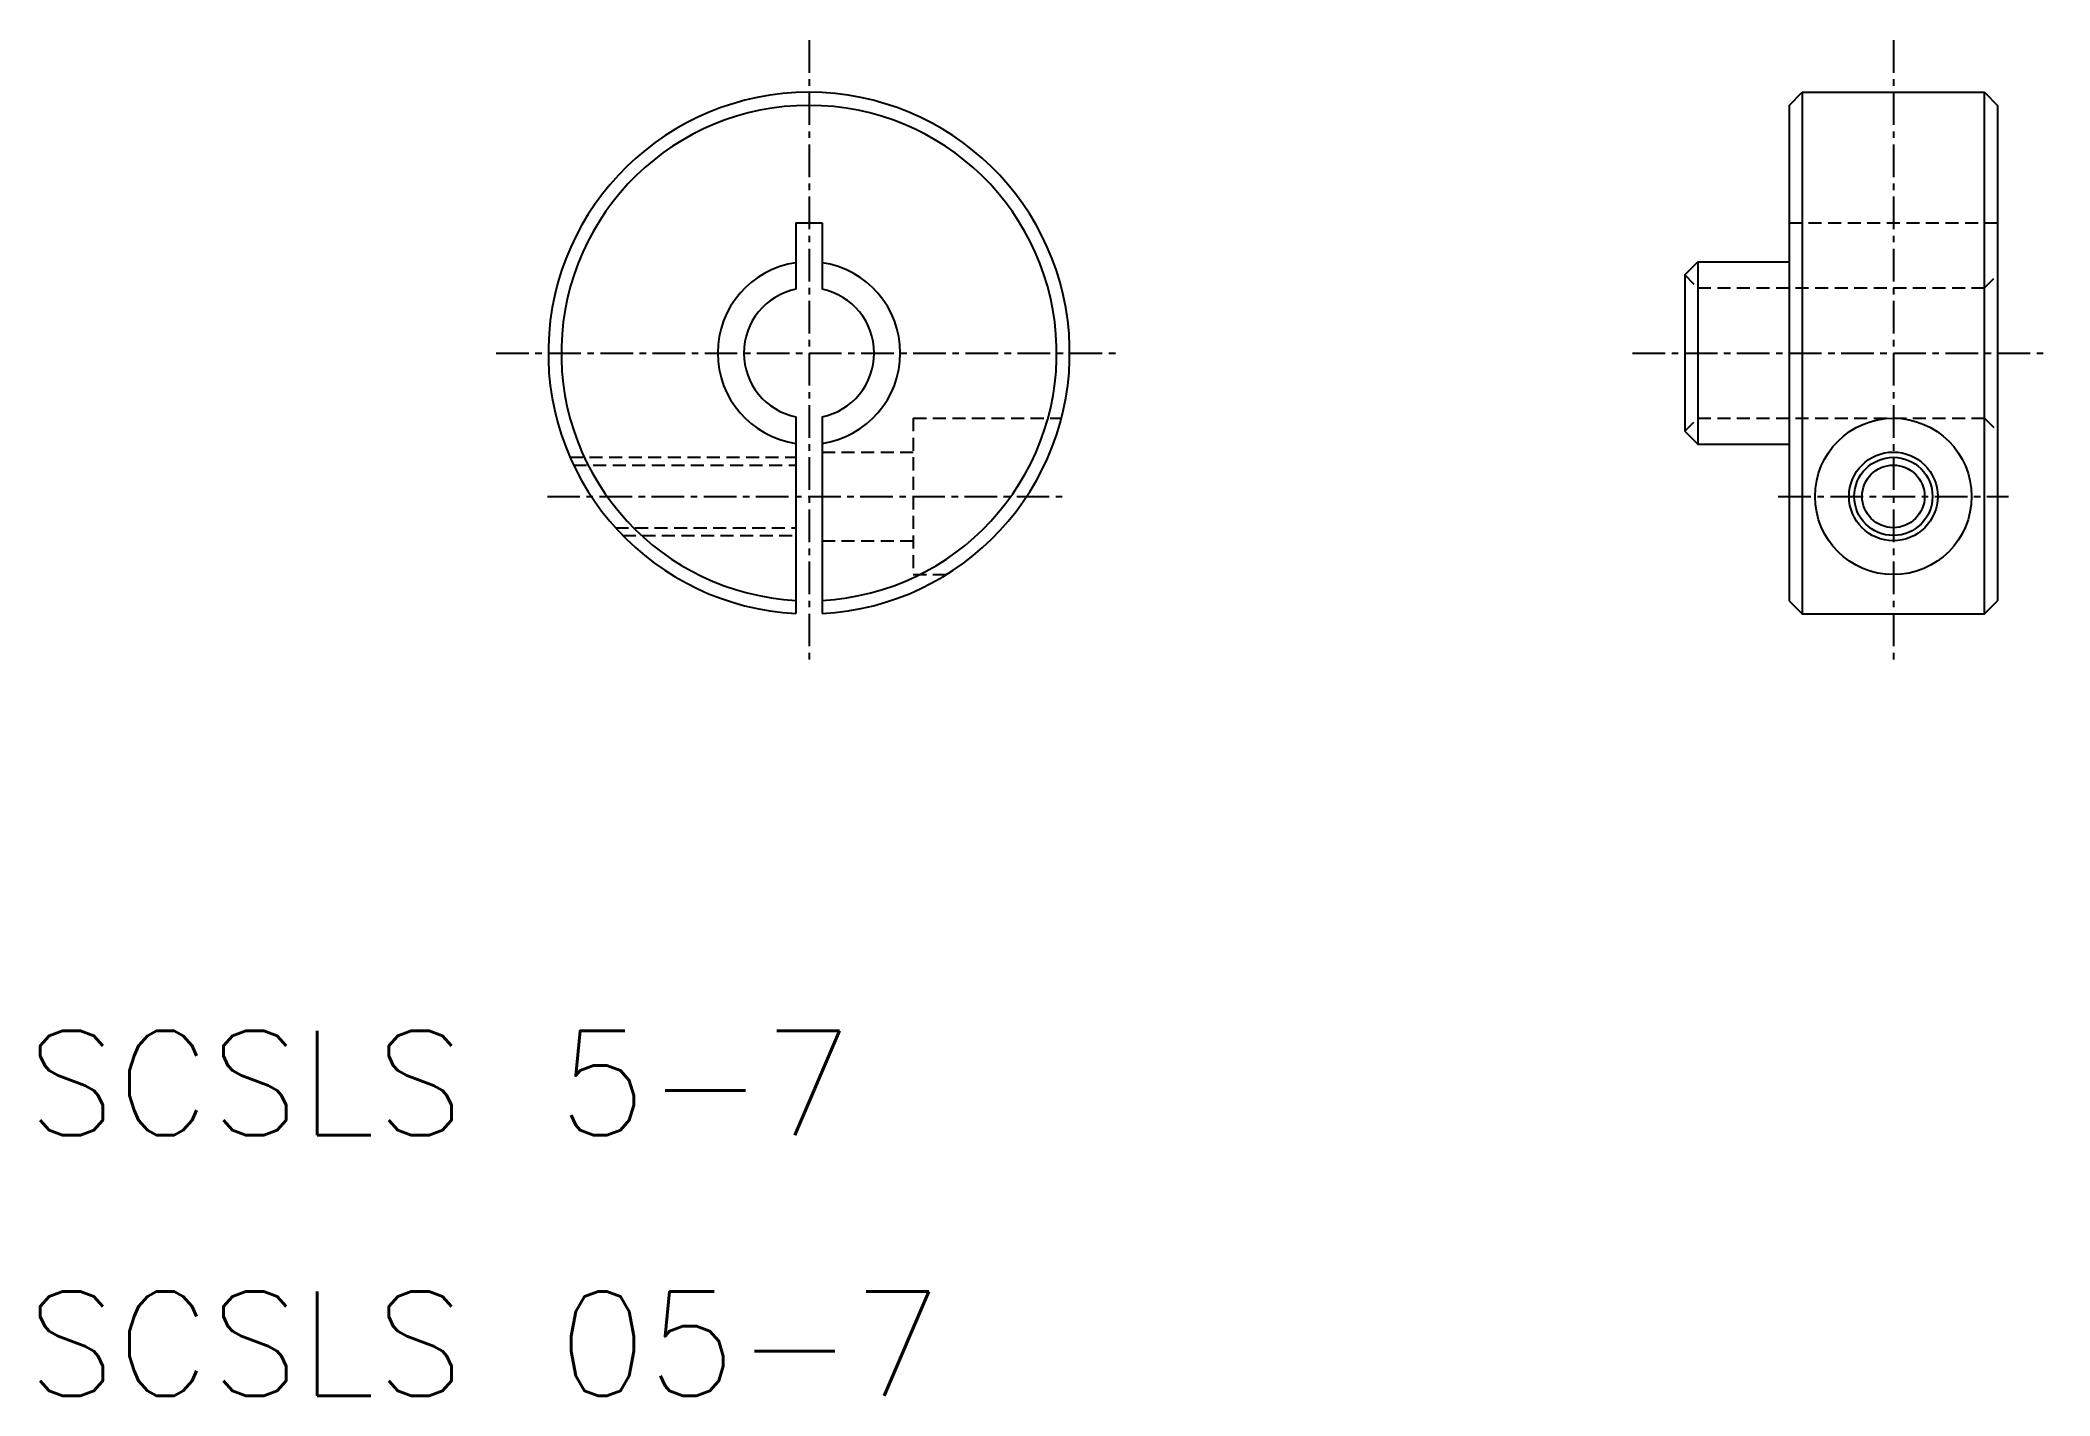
# Model space of a CAD drawing. Extents: x 578.8 to 655.9, y 80.7 to 132.7.
import ezdxf

# ---------------------------------------------------------------- set-up
doc = ezdxf.new("R2010")
doc.units = 0
doc.linetypes.add('CENTER', pattern=[2, 1.25, -0.25, 0.25, -0.25])
doc.linetypes.add('DASHED', pattern=[0.75, 0.5, -0.25])
doc.layers.get('0').update_dxf_attribs({"linetype": 'CONTINUOUS'})
doc.layers.add('CENTER', color=1, linetype='CENTER')
doc.styles.get("Standard").update_dxf_attribs({"font": 'txt.shx', "bigfont": 'bigfont.shx'})

msp = doc.modelspace()

# ---------------------------------------------------------------- linework, layer by layer
at = {"color": 7, "linetype": 'CONTINUOUS'}
for p, q in [((645.9, 130.194), (646.4, 130.694)), ((646.4, 130.694), (646.4, 110.694)), ((646.4, 130.694), (653.4, 130.694)), ((653.4, 110.694), (653.4, 130.694)), ((653.4, 130.694), (653.9, 130.194)), ((645.9, 130.194), (645.9, 111.194)), ((653.9, 130.194), (653.9, 111.194)), ((607.812, 125.694), (607.812, 123.144)), ((607.812, 125.694), (608.812, 125.694)), ((608.812, 125.694), (608.812, 123.144)), ((645.9, 125.444), (645.9, 125.444)), ((641.9, 123.694), (642.4, 124.194)), ((642.4, 124.194), (642.4, 117.194)), ((642.4, 124.194), (645.9, 124.194)), ((641.9, 123.694), (641.9, 117.694)), ((645.9, 120.694), (645.9, 120.694)), ((607.812, 118.245), (607.812, 110.707)), ((608.812, 118.245), (608.812, 110.707)), ((641.9, 117.694), (642.4, 117.194)), ((642.4, 117.194), (645.9, 117.194)), ((645.9, 111.194), (646.4, 110.694)), ((653.4, 110.694), (653.9, 111.194)), ((646.4, 110.694), (653.4, 110.694))]:
    msp.add_line(p, q, dxfattribs=at)
at = {"color": 3, "linetype": 'DASHED'}
for p, q in [((645.9, 125.694), (653.9, 125.694)), ((641.9, 123.694), (642.4, 123.194)), ((653.4, 123.194), (653.9, 123.694)), ((642.4, 123.194), (653.4, 123.194)), ((612.312, 118.194), (617.994, 118.194)), ((612.312, 118.194), (612.312, 112.194)), ((641.9, 117.694), (642.4, 118.194)), ((642.4, 118.194), (653.4, 118.194)), ((653.4, 118.194), (653.9, 117.694)), ((599.147, 116.694), (607.812, 116.694)), ((599.283, 116.394), (607.812, 116.394)), ((608.812, 116.894), (612.312, 116.894)), ((600.888, 113.994), (607.812, 113.994)), ((601.17, 113.694), (607.812, 113.694)), ((608.812, 113.494), (612.312, 113.494)), ((612.312, 112.194), (613.58, 112.194))]:
    msp.add_line(p, q, dxfattribs=at)
at = {"color": 7, "linetype": 'CONTINUOUS'}
for radius in [3, 1.7, 1.2]:
    msp.add_circle((649.9, 115.194), radius, dxfattribs=at)
at = {"color": 3}
msp.add_circle((649.9, 115.194), 1.5, dxfattribs=at)
at = {"color": 7, "linetype": 'CONTINUOUS'}
for radius, start, end in [(10, 272.86598, 267.13402), (9.5, 273.01696, 266.98304), (3.5, 98.21321, 261.78679), (3.5, 278.21321, 81.78679), (2.5, 101.53696, 258.46304), (2.5, 281.53696, 78.46304)]:
    msp.add_arc((608.312, 120.694), radius, start, end, dxfattribs=at)
at = {"layer": 'CENTER', "color": 1, "linetype": 'CENTER'}
for p, q in [((608.312, 132.694), (608.312, 108.694)), ((649.9, 132.694), (649.9, 108.694)), ((596.312, 120.694), (620.312, 120.694)), ((639.9, 120.694), (655.9, 120.694)), ((598.277, 115.194), (618.2, 115.194)), ((645.488, 115.194), (654.313, 115.194))]:
    msp.add_line(p, q, dxfattribs=at)

# ---------------------------------------------------------------- texts
at = {"color": 7, "linetype": 'CONTINUOUS'}
for s, p in [('SCSLS 5-7', (578.312, 90.694)), ('SCSLS 05-7', (578.312, 80.694))]:
    msp.add_text(s, height=4, dxfattribs=at).set_placement(p)

doc.saveas('drawing.dxf')
